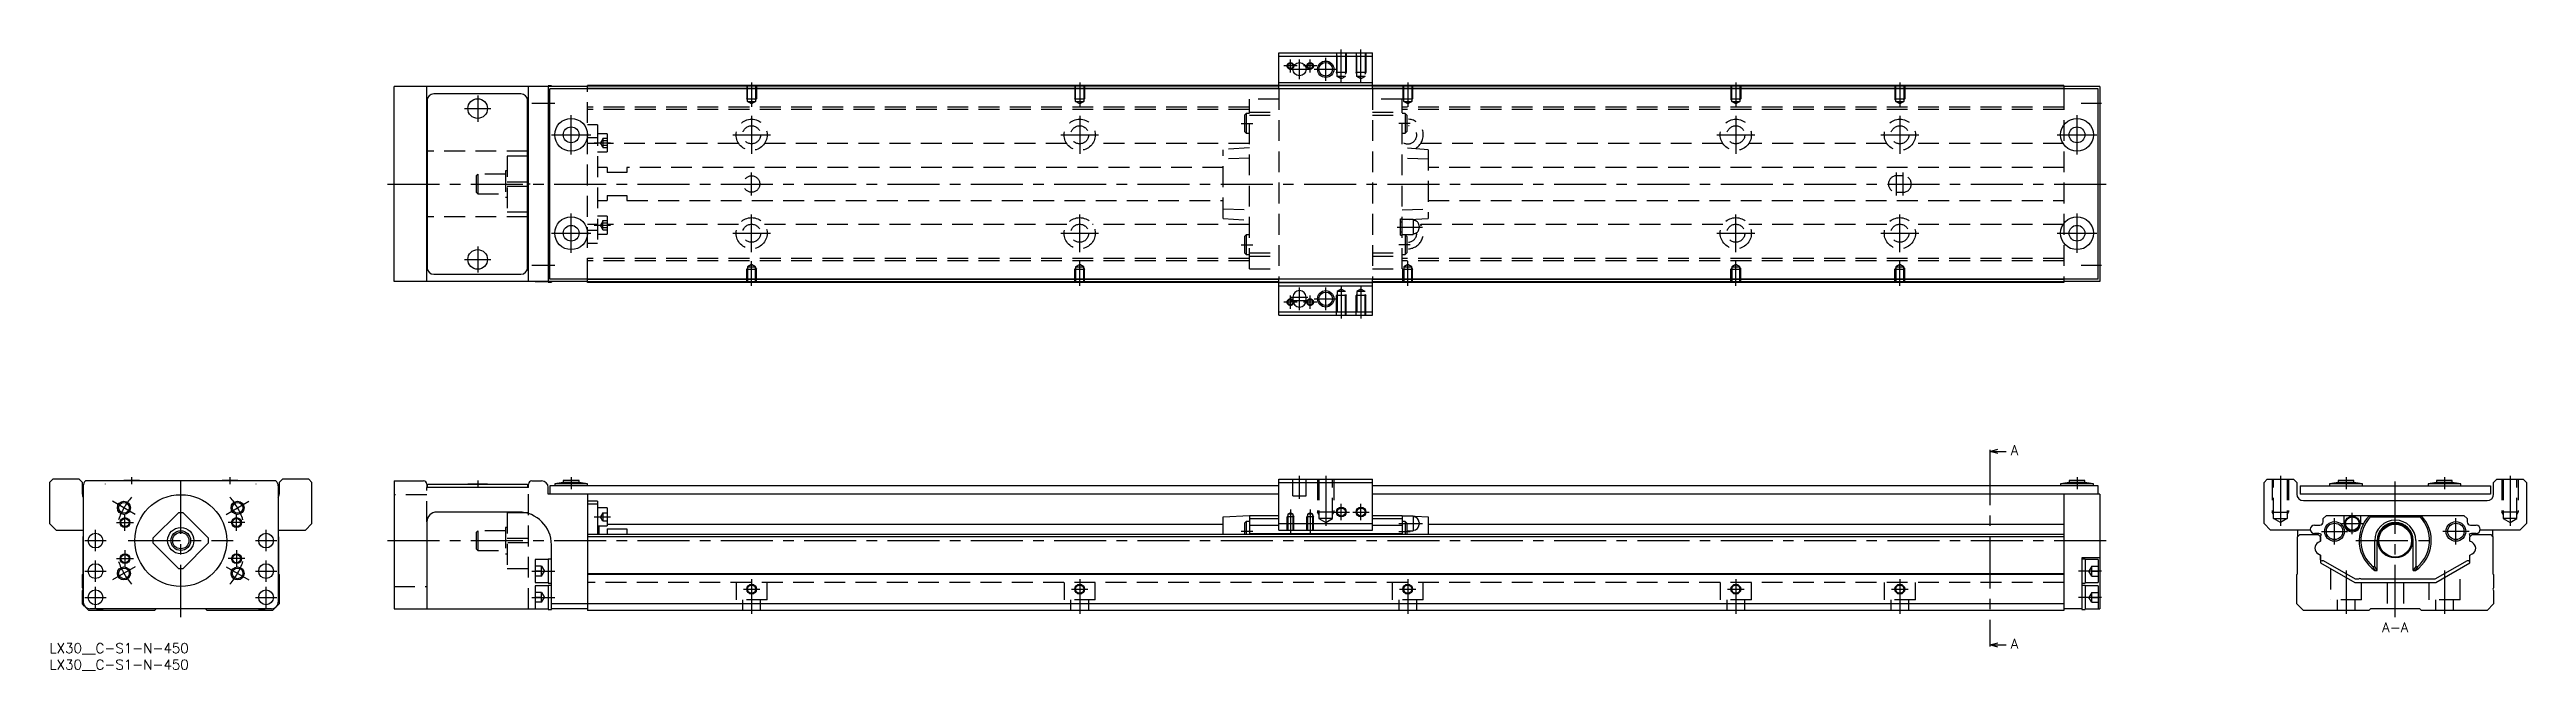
# Model space of a CAD drawing. Extents: x 0 to 755, y -8 to 181.
import ezdxf

# ---------------------------------------------------------------- set-up
doc = ezdxf.new("R2010")
doc.units = 0
doc.header["$LTSCALE"] = 0.5
doc.linetypes.add('CENTER', pattern=[50.8, 31.75, -6.35, 6.35, -6.35])
doc.linetypes.add('DASHED', pattern=[19.05, 12.7, -6.35])
for name, color, linetype in [('MSM_CENTER', 1, 'CENTER'), ('MSM_CONTINUOUS', 7, 'CONTINUOUS'), ('MSM_DASHED', 4, 'DASHED'), ('MSM_NARROW', 5, 'CONTINUOUS'), ('MSM_PART_NUMBER', 7, 'CONTINUOUS')]:
    doc.layers.add(name, color=color, linetype=linetype)
doc.styles.get("Standard").update_dxf_attribs({"font": 'txt.shx', "height": 3, "bigfont": 'bigfont.shx'})

# ---------------------------------------------------------------- blocks, each defined once
blk = doc.blocks.new('*U2')
at = {"layer": 'MSM_PART_NUMBER'}
blk.add_text('LX30__C-S1-N-450', height=3, dxfattribs=at).set_placement((0, -3))
blk = doc.blocks.new('*U3')
at = {"layer": 'MSM_PART_NUMBER'}
blk.add_text('LX30__C-S1-N-450', height=3, dxfattribs=at).set_placement((0, -8))

msp = doc.modelspace()

# ---------------------------------------------------------------- linework, layer by layer
at = {"layer": 'MSM_CENTER'}
for p, q in [((380.25, 176), (376.25, 176)), ((378, 175), (384, 175)), ((378.25, 174), (378.25, 178)), ((381, 172), (381, 178)), ((386.25, 176), (382.25, 176)), ((384.25, 174), (384.25, 178)), ((385.5, 175), (392.5, 175)), ((389, 171.5), (389, 178.5)), ((393.75, 171.09), (393.75, 181)), ((399.75, 171.09), (399.75, 181)), ((130.5, 167), (130.5, 159)), ((214, 171), (214, 163.49)), ((314, 171), (314, 163.49)), ((414, 171), (414, 163.49)), ((514, 171), (514, 163.49)), ((564, 171), (564, 163.49)), ((126.5, 163), (134.5, 163)), ((147, 164.7), (154, 164.7)), ((159, 149), (159, 161)), ((214, 160.75), (214, 149.25)), ((314, 160.75), (314, 149.25)), ((514, 160.75), (514, 149.25)), ((564, 160.75), (564, 149.25)), ((618, 149), (618, 161)), ((619.25, 164.7), (625.5, 164.7)), ((153, 155), (165, 155)), ((166, 152.55), (171, 152.55)), ((208.25, 155), (219.75, 155)), ((308.25, 155), (319.75, 155)), ((363.25, 158.5), (366.75, 158.5)), ((414.75, 158.5), (411.25, 158.5)), ((508.25, 155), (519.75, 155)), ((558.25, 155), (569.75, 155)), ((612, 155), (624, 155)), ((214, 136.5), (214, 143.5)), ((563, 136.5), (563, 143.5)), ((565, 136.5), (565, 143.5)), ((103, 140), (627, 140)), ((159, 119), (159, 131)), ((214, 119.25), (214, 130.75)), ((314, 119.25), (314, 130.75)), ((514, 119.25), (514, 130.75)), ((564, 119.25), (564, 130.75)), ((618, 119), (618, 131)), ((130.5, 121), (130.5, 113)), ((153, 125), (165, 125)), ((166, 127.44), (171, 127.44)), ((208.25, 125), (219.75, 125)), ((308.25, 125), (319.75, 125)), ((363.25, 121.5), (366.75, 121.5)), ((410.75, 126.9), (418.45, 126.9)), ((414.75, 121.5), (411.25, 121.5)), ((508.25, 125), (519.75, 125)), ((558.25, 125), (569.75, 125)), ((612, 125), (624, 125)), ((126.5, 117), (134.5, 117)), ((147, 115.3), (154, 115.3)), ((214, 109), (214, 116.51)), ((314, 109), (314, 116.51)), ((414, 109), (414, 116.51)), ((514, 109), (514, 116.51)), ((564, 109), (564, 116.51)), ((619.25, 115.3), (625.5, 115.3)), ((378.25, 102), (378.25, 106)), ((381, 101.5), (381, 108.5)), ((384.25, 102), (384.25, 106)), ((389, 101.5), (389, 108.5)), ((393.75, 108.91), (393.75, 99)), ((399.75, 108.91), (399.75, 99)), ((380.25, 104), (376.25, 104)), ((378.5, 105.5), (383.5, 105.5)), ((378.5, 104.5), (383.5, 104.5)), ((386.25, 104), (382.25, 104)), ((385.5, 105), (392.5, 105)), ((591.38, 58), (591.38, 0)), ((17, 48.6), (17, 48.49)), ((25, 50.6), (25, 48.5)), ((40, 8), (40, 51.5)), ((55, 50.6), (55, 48.5)), ((63, 48.49), (63, 48.6)), ((130.5, 49.6), (130.5, 47.49)), ((159, 50.6), (159, 47)), ((381, 44), (381, 51)), ((389, 51), (389, 35.81)), ((618, 50.6), (618, 47)), ((680, 51), (680, 35.81)), ((700, 50.6), (700, 47)), ((715, 8), (715, 51.5)), ((730, 50.6), (730, 47)), ((750, 51), (750, 35.81)), ((26.14, 39.3), (19.22, 43.3)), ((23, 34.23), (23, 39.38)), ((53.86, 39.3), (60.78, 43.3)), ((57, 34.23), (57, 39.38)), ((166, 38.55), (171, 38.55)), ((378.25, 40.76), (378.25, 33.5)), ((384.25, 40.76), (384.25, 33.5)), ((391.25, 40), (396.25, 40)), ((393.75, 37.5), (393.75, 42.5)), ((397.25, 40), (402.25, 40)), ((399.75, 37.5), (399.75, 42.5)), ((696.5, 30.1), (696.5, 38.1)), ((701.9, 33.25), (701.9, 39.75)), ((733.5, 30.1), (733.5, 38.1)), ((10.75, 31.3), (17.25, 31.3)), ((14, 28.05), (14, 34.55)), ((20.42, 36.8), (25.57, 36.8)), ((24, 31.3), (56, 31.3)), ((59.57, 36.8), (54.42, 36.8)), ((62.75, 31.3), (69.25, 31.3)), ((66, 28.05), (66, 34.55)), ((103, 31.3), (627, 31.3)), ((366.75, 34.1), (363.25, 34.1)), ((411.25, 36.5), (418.45, 36.5)), ((411.25, 34.1), (414.75, 34.1)), ((692.5, 34.1), (700.5, 34.1)), ((698.65, 36.5), (705.15, 36.5)), ((703, 31.3), (727, 31.3)), ((737.5, 34.1), (729.5, 34.1)), ((14, 18.75), (14, 25.25)), ((26.14, 23.3), (19.22, 19.3)), ((20.42, 25.8), (25.57, 25.8)), ((23, 28.38), (23, 23.23)), ((53.86, 23.3), (60.78, 19.3)), ((59.57, 25.8), (54.42, 25.8)), ((57, 28.38), (57, 23.23)), ((66, 18.75), (66, 25.25)), ((10.75, 22), (17.25, 22)), ((14, 10.75), (14, 17.25)), ((62.75, 22), (69.25, 22)), ((66, 10.75), (66, 17.25)), ((147, 22), (154, 22)), ((211.5, 16.5), (216.5, 16.5)), ((214, 19.5), (214, 9)), ((311.5, 16.5), (316.5, 16.5)), ((314, 19.5), (314, 9)), ((411.5, 16.5), (416.5, 16.5)), ((414, 19.5), (414, 9)), ((511.5, 16.5), (516.5, 16.5)), ((514, 19.5), (514, 9)), ((561.5, 16.5), (566.5, 16.5)), ((564, 19.5), (564, 9)), ((625.5, 22), (618.5, 22)), ((700, 22.18), (700, 9)), ((730, 22.18), (730, 9)), ((10.75, 14), (17.25, 14)), ((62.75, 14), (69.25, 14)), ((147, 14), (154, 14)), ((625.5, 14), (618.5, 14))]:
    msp.add_line(p, q, dxfattribs=at)
for start, end in [(138.53845, 161.46155), (18.53845, 41.46155), (198.53845, 221.46155), (318.53845, 341.46155)]:
    msp.add_arc((40, 31.3), 20, start, end, dxfattribs=at)
at = {"layer": 'MSM_CONTINUOUS'}
for p, q in [((374.75, 169), (374.75, 180)), ((374.75, 180), (403.25, 180)), ((374.75, 179), (403.25, 179)), ((403.25, 169), (403.25, 180)), ((105, 110.3), (105, 169.7)), ((164, 169.7), (105, 169.7)), ((115, 110.3), (115, 169.7)), ((143.7, 167.5), (117.1, 167.5)), ((146, 110.3), (146, 169.7)), ((148, 169.75), (148, 169.7)), ((152, 169.75), (148, 169.75)), ((153, 169.9), (152, 169.9)), ((152, 169.9), (152, 110.1)), ((152.5, 111), (152.5, 169)), ((624.5, 169), (152.5, 169)), ((153, 169.9), (153, 169.7)), ((164, 169), (164, 170)), ((614, 170), (164, 170)), ((374.75, 169.8), (164, 169.8)), ((374.75, 169.1), (164, 169.1)), ((374.75, 171), (403.25, 171)), ((374.75, 170), (403.25, 170)), ((614, 169.8), (403.25, 169.8)), ((614, 169.1), (403.25, 169.1)), ((614, 170), (614, 169)), ((625, 169.7), (614, 169.7)), ((624.5, 111), (624.5, 169)), ((625, 169.7), (625, 110.3)), ((115.1, 165.5), (115.1, 114.5)), ((145.7, 114.5), (145.7, 165.5)), ((115, 158.2), (115.1, 158.2)), ((145.7, 158.2), (146, 158.2)), ((115.1, 150), (115, 150)), ((146, 150), (145.7, 150)), ((146, 148.5), (145.7, 148.5)), ((146, 148.47), (145.7, 148.47)), ((145.7, 140.72), (146, 140.72)), ((145.7, 140.72), (146, 140.72)), ((146, 139.28), (145.7, 139.28)), ((146, 139.28), (145.7, 139.28)), ((115.1, 130), (115, 130)), ((146, 131.53), (145.7, 131.53)), ((146, 131.5), (145.7, 131.5)), ((146, 130), (145.7, 130)), ((115.1, 121.8), (115, 121.8)), ((146, 121.8), (145.7, 121.8)), ((164, 110.3), (105, 110.3)), ((117.1, 112.5), (143.7, 112.5)), ((148, 110.3), (148, 110.25)), ((148, 110.25), (152, 110.25)), ((152, 110.1), (153, 110.1)), ((624.5, 111), (152.5, 111)), ((153, 110.3), (153, 110.1)), ((164, 110), (164, 111)), ((374.75, 110.9), (164, 110.9)), ((374.75, 110.2), (164, 110.2)), ((614, 110), (164, 110)), ((374.75, 100), (374.75, 111)), ((374.75, 110), (403.25, 110)), ((374.75, 109), (403.25, 109)), ((403.25, 100), (403.25, 111)), ((614, 110.9), (403.25, 110.9)), ((614, 110.2), (403.25, 110.2)), ((614, 111), (614, 110)), ((625, 110.3), (614, 110.3)), ((374.75, 101), (403.25, 101)), ((374.75, 100), (403.25, 100)), ((379, 105.5), (379, 104.5)), ((383, 104.5), (383, 105.5)), ((591.38, 58.5), (593.87, 59.17)), ((591.38, 59), (591.38, 58)), ((593.87, 57.83), (591.38, 58.5)), ((591.38, 58.5), (596.38, 58.5)), ((1, 50), (0, 49)), ((0, 49), (0, 36.5)), ((9, 50), (1, 50)), ((10, 49), (9, 50)), ((10, 45.5), (10, 49)), ((10.3, 48), (10.3, 12.5)), ((69.02, 49.5), (10.98, 49.5)), ((22.6, 49.6), (22.6, 49.5)), ((27.4, 49.6), (22.6, 49.6)), ((27.4, 49.5), (27.4, 49.6)), ((52.6, 49.6), (52.6, 49.5)), ((57.4, 49.6), (52.6, 49.6)), ((57.4, 49.5), (57.4, 49.6)), ((69.7, 48), (69.7, 12.5)), ((71, 50), (70, 49)), ((70, 49), (70, 45.5)), ((79, 50), (71, 50)), ((80, 49), (79, 50)), ((80, 36.5), (80, 49)), ((105, 49.5), (105, 10.5)), ((105, 49.5), (114, 49.5)), ((115, 48.5), (115, 47.5)), ((146, 47.5), (115, 47.5)), ((115.1, 48.5), (115.1, 47.5)), ((115.1, 48.5), (145.7, 48.5)), ((127.5, 48.6), (133.5, 48.6)), ((127.5, 48.6), (127.5, 48.5)), ((133.5, 48.5), (133.5, 48.6)), ((145.7, 48.5), (145.7, 47.5)), ((146, 47.5), (146, 48.5)), ((147, 49.5), (150, 49.5)), ((152, 45.5), (152, 47.5)), ((374.75, 45.5), (152, 45.5)), ((152.5, 48), (152.5, 45.5)), ((374.75, 48), (152.5, 48)), ((156.6, 49), (154, 48.6)), ((154, 48.6), (154, 48)), ((164, 48.6), (154, 48.6)), ((156.6, 49.6), (156.6, 49)), ((161.4, 49.6), (156.6, 49.6)), ((161.4, 49), (156.6, 49)), ((161.4, 49), (161.4, 49.6)), ((164, 48.6), (161.4, 49)), ((164, 48), (164, 48.6)), ((164, 45.5), (164, 10)), ((374.75, 50), (403.25, 50)), ((374.75, 34.5), (374.75, 50)), ((374.75, 49), (403.25, 49)), ((403.25, 34.5), (403.25, 50)), ((624.5, 48), (403.25, 48)), ((625, 45.5), (403.25, 45.5)), ((615.6, 49), (613, 48.6)), ((613, 48.6), (613, 48)), ((623, 48.6), (613, 48.6)), ((614, 45.5), (614, 10)), ((615.6, 49.6), (615.6, 49)), ((620.4, 49.6), (615.6, 49.6)), ((620.4, 49), (615.6, 49)), ((620.4, 49), (620.4, 49.6)), ((623, 48.6), (620.4, 49)), ((623, 48), (623, 48.6)), ((624.5, 45.5), (624.5, 48)), ((625, 45.5), (625, 10.5)), ((675, 49), (676, 50)), ((675, 36.5), (675, 49)), ((676, 50), (684, 50)), ((684, 50), (685, 49)), ((685, 49), (685, 45.5)), ((686, 48), (744, 48)), ((686, 48), (686, 45.5)), ((744, 45.5), (686, 45.5)), ((697.6, 49), (695, 48.6)), ((705, 48.6), (695, 48.6)), ((695, 48.6), (695, 48)), ((702.4, 49.6), (697.6, 49.6)), ((697.6, 49.6), (697.6, 49)), ((702.4, 49), (697.6, 49)), ((702.4, 49), (702.4, 49.6)), ((705, 48.6), (702.4, 49)), ((705, 48), (705, 48.6)), ((727.6, 49), (725, 48.6)), ((735, 48.6), (725, 48.6)), ((725, 48.6), (725, 48)), ((732.4, 49.6), (727.6, 49.6)), ((727.6, 49.6), (727.6, 49)), ((732.4, 49), (727.6, 49)), ((732.4, 49), (732.4, 49.6)), ((735, 48.6), (732.4, 49)), ((735, 48), (735, 48.6)), ((744, 48), (744, 45.5)), ((745, 49), (746, 50)), ((745, 45.5), (745, 49)), ((746, 50), (754, 50)), ((754, 50), (755, 49)), ((755, 49), (755, 36.5)), ((39.28, 39.77), (31.53, 32.02)), ((48.47, 32.02), (40.72, 39.77)), ((143, 40), (118, 40)), ((167, 43.3), (164, 43.3)), ((167, 42.45), (164, 42.45)), ((167, 43.3), (167, 33.2)), ((170, 41.3), (167, 41.3)), ((170, 41.3), (170, 35.8)), ((357.75, 38.5), (365.75, 39)), ((357.75, 33.2), (357.75, 38.5)), ((365.75, 39), (374.75, 39)), ((365.75, 39), (365.75, 33.2)), ((365.75, 38), (374.75, 38)), ((403.25, 39), (412.25, 39)), ((403.25, 38), (412.25, 38)), ((412.25, 39), (420.25, 38.5)), ((412.25, 39), (412.25, 33.2)), ((415.7, 38.75), (412.25, 38.75)), ((415.7, 38.75), (415.7, 34.25)), ((420.25, 38.5), (420.25, 33.2)), ((687, 43.5), (743, 43.5)), ((693.05, 38), (694.05, 39)), ((693.05, 37), (693.05, 38)), ((694.05, 39), (735.95, 39)), ((699.4, 36.5), (699.4, 39)), ((704.4, 39), (704.4, 36.5)), ((707.14, 39), (707.4, 38.5)), ((707.4, 38.5), (722.6, 38.5)), ((722.6, 38.5), (722.86, 39)), ((735.95, 39), (736.95, 38)), ((736.95, 38), (736.95, 37)), ((0, 36.5), (2, 34.5)), ((2, 34.5), (10.3, 34.5)), ((10.2, 32.5), (10.3, 32.6)), ((10.2, 21.2), (10.2, 32.5)), ((31.53, 30.58), (39.28, 22.83)), ((40.72, 22.83), (48.47, 30.58)), ((69.7, 34.5), (78, 34.5)), ((69.7, 32.6), (69.8, 32.5)), ((69.8, 32.5), (69.8, 21.2)), ((78, 34.5), (80, 36.5)), ((115, 37), (115, 10.5)), ((614, 33.2), (164, 33.2)), ((614, 32.5), (164, 32.5)), ((167, 35.8), (170, 35.8)), ((167.5, 33.2), (167.5, 35.8)), ((170, 36.3), (357.75, 36.3)), ((170, 34.87), (176, 34.87)), ((170, 34.87), (170, 33.2)), ((176, 34.87), (176, 33.2)), ((364.75, 37.1), (364.25, 36.6)), ((364.25, 36.6), (364.25, 33.2)), ((365.75, 37.1), (364.75, 37.1)), ((364.75, 37.1), (364.75, 33.2)), ((365.75, 36), (374.75, 36)), ((365.75, 33.5), (412.25, 33.5)), ((374.75, 36.5), (403.25, 36.5)), ((374.75, 34.5), (403.25, 34.5)), ((403.25, 36), (412.25, 36)), ((413.25, 37.1), (412.25, 37.1)), ((413.75, 36.6), (413.25, 37.1)), ((413.25, 37.1), (413.25, 33.2)), ((413.75, 36.6), (413.75, 33.2)), ((413.75, 34.25), (415.7, 34.25)), ((417.45, 36.8), (417.45, 36.2)), ((420.25, 36.3), (614, 36.3)), ((677, 34.5), (675, 36.5)), ((689.13, 34.5), (677, 34.5)), ((685.2, 32.5), (685.9, 33.2)), ((685.2, 21.2), (685.2, 32.5)), ((685.3, 32.6), (685.3, 34.5)), ((685.9, 33.2), (691.55, 33.2)), ((690.35, 36), (692.05, 36)), ((691.75, 33.5), (690.35, 33.5)), ((692.25, 31.15), (691.5, 30.72)), ((691.55, 33.2), (692.25, 32.5)), ((691.6, 30.78), (692.25, 31.15)), ((692.2, 32.55), (692.2, 32.7)), ((692.25, 32.5), (692.2, 32.55)), ((692.25, 31.15), (692.25, 32.5)), ((692.25, 32.5), (692.25, 31.15)), ((708.74, 23.45), (708.74, 31.3)), ((709.5, 22.2), (709.5, 31.3)), ((720.5, 22.2), (720.5, 31.3)), ((721.26, 31.3), (721.26, 23.45)), ((737.75, 32.5), (738.45, 33.2)), ((737.75, 31.15), (737.75, 32.5)), ((738.4, 30.78), (737.75, 31.15)), ((737.8, 32.7), (737.8, 32.55)), ((737.95, 36), (739.65, 36)), ((739.65, 33.5), (738.25, 33.5)), ((738.4, 30.78), (738.49, 30.73)), ((738.45, 33.2), (744.1, 33.2)), ((753, 34.5), (740.87, 34.5)), ((744.1, 33.2), (744.8, 32.5)), ((744.7, 32.6), (744.7, 34.5)), ((744.8, 32.5), (744.8, 21.2)), ((755, 36.5), (753, 34.5)), ((152, 25.5), (148, 25.5)), ((148, 25.5), (148, 18.5)), ((153, 25.65), (152, 25.65)), ((152, 25.65), (152, 18.35)), ((153, 10.35), (153, 30)), ((625, 26), (619.5, 26)), ((619.5, 26), (619.5, 10.35)), ((620.5, 25.65), (619.5, 25.65)), ((620.5, 25.65), (620.5, 18.35)), ((624.5, 25.5), (620.5, 25.5)), ((624.5, 25.5), (624.5, 18.5)), ((692.25, 26.85), (691.5, 27.28)), ((691.6, 27.22), (692.25, 26.85)), ((692.25, 25.45), (692.25, 26.85)), ((692.25, 26.85), (692.25, 24.5)), ((692.25, 24.5), (702.64, 18.5)), ((693.1, 25.16), (692.7, 25.16)), ((702.91, 19.5), (693.1, 25.16)), ((708.07, 23.45), (708.74, 23.45)), ((709.5, 22.2), (708.74, 23.45)), ((721.26, 23.45), (720.5, 22.2)), ((721.26, 23.45), (721.93, 23.45)), ((736.9, 25.16), (727.09, 19.5)), ((727.36, 18.5), (737.75, 24.5)), ((737.3, 25.16), (736.9, 25.16)), ((737.75, 26.85), (738.5, 27.28)), ((737.75, 24.5), (737.75, 26.85)), ((10, 21), (10.2, 21.2)), ((10, 16.9), (10, 21)), ((10, 12), (10, 16.1)), ((69.8, 21.2), (70, 21)), ((70, 21), (70, 12)), ((148, 18.5), (152, 18.5)), ((152, 17.5), (148, 17.5)), ((148, 17.5), (148, 10.5)), ((152, 18.35), (153, 18.35)), ((153, 17.65), (152, 17.65)), ((152, 17.65), (152, 10.35)), ((614, 21.2), (164, 21.2)), ((614, 21), (164, 21)), ((619.5, 18.35), (620.5, 18.35)), ((620.5, 17.65), (619.5, 17.65)), ((620.5, 18.5), (624.5, 18.5)), ((620.5, 17.65), (620.5, 10.35)), ((624.5, 17.5), (620.5, 17.5)), ((624.5, 17.5), (624.5, 10.5)), ((685, 21), (685.2, 21.2)), ((685, 12), (685, 21)), ((702.64, 18.5), (727.36, 18.5)), ((703.85, 19.5), (702.91, 19.5)), ((727.09, 19.5), (704.65, 19.5)), ((708.82, 22.2), (709.5, 22.2)), ((720.5, 22.2), (721.18, 22.2)), ((744.8, 21.2), (745, 21)), ((745, 21), (745, 16.9)), ((745, 16.1), (745, 12)), ((10.7, 11.3), (10, 12)), ((12, 10), (11.1, 10.9)), ((32, 10), (12, 10)), ((67.7, 10.5), (12.3, 10.5)), ((32.5, 10.5), (32, 10)), ((48, 10), (47.5, 10.5)), ((68, 10), (48, 10)), ((68.9, 10.9), (68, 10)), ((70, 12), (69.3, 11.3)), ((105, 10.5), (152, 10.5)), ((152, 10.35), (153, 10.35)), ((614, 12), (153, 12)), ((164, 10.5), (153, 10.5)), ((614, 10), (164, 10)), ((619.5, 10.5), (614, 10.5)), ((619.5, 10.35), (620.5, 10.35)), ((620.5, 10.5), (625, 10.5)), ((687, 10), (685, 12)), ((707, 10), (687, 10)), ((707.5, 10.5), (707, 10)), ((722.5, 10.5), (707.5, 10.5)), ((723, 10), (722.5, 10.5)), ((743, 10), (723, 10)), ((745, 12), (743, 10)), ((591.38, -0.5), (593.87, 0.17)), ((591.38, 0), (591.38, -1)), ((593.87, -1.17), (591.38, -0.5)), ((591.38, -0.5), (596.38, -0.5))]:
    msp.add_line(p, q, dxfattribs=at)
for centre, radius in [((381, 175), 2), ((389, 175), 2.07), ((130.5, 163), 3), ((159, 155), 5), ((618, 155), 5), ((159, 155), 2.4), ((618, 155), 2.4), ((159, 125), 5), ((618, 125), 5), ((159, 125), 2.4), ((618, 125), 2.4), ((130.5, 117), 3), ((389, 105), 2.07), ((40, 31.3), 14), ((22.68, 41.3), 1.62), ((23, 36.8), 1.23), ((57.32, 41.3), 1.62), ((57, 36.8), 1.23), ((393.75, 40), 1.23), ((399.75, 40), 1.23), ((701.9, 36.5), 2.25), ((701.9, 36.5), 2.05), ((14, 31.3), 2.25), ((40, 31.3), 4), ((40, 31.3), 3), ((40, 31.3), 2.5), ((66, 31.3), 2.25), ((696.5, 34.1), 3), ((696.5, 34.1), 2.5), ((715, 31.3), 5.3), ((715, 31.3), 5), ((733.5, 34.1), 3), ((733.5, 34.1), 2.5), ((14, 22), 2.25), ((22.68, 21.3), 1.62), ((23, 25.8), 1.23), ((57.32, 21.3), 1.62), ((57, 25.8), 1.23), ((66, 22), 2.25), ((14, 14), 2.25), ((66, 14), 2.25), ((214, 16.5), 1.23), ((314, 16.5), 1.23), ((414, 16.5), 1.23), ((514, 16.5), 1.23), ((564, 16.5), 1.23)]:
    msp.add_circle(centre, radius, dxfattribs=at)
for centre, radius, start, end in [((117.1, 165.5), 2, 90, 180), ((143.7, 165.5), 2, 0, 90), ((117.1, 114.5), 2, 180, 270), ((143.7, 114.5), 2, 270, 0), ((381, 105.5), 2, 0, 180), ((381, 104.5), 2, 180, 0), ((12, 45.5), 2, 180, 211.78833), ((12.3, 48), 2, 131.40962, 180), ((67.7, 48), 2, 0, 48.59038), ((68, 45.5), 2, 328.21167, 0), ((114, 48.5), 1, 0, 90), ((147, 48.5), 1, 90, 180), ((150, 47.5), 2, 0, 90), ((687, 45.5), 2, 180, 270), ((743, 45.5), 2, 270, 0), ((40, 31.3), 8.5, 85.11917, 94.88083), ((118, 37), 3, 90, 180), ((143, 30), 10, 0, 90), ((415.7, 36.8), 1.75, 0, 90), ((715, 31.3), 11, 135.573, 235.81959), ((715, 31.3), 10.47, 136.57129, 228.55525), ((715, 31.3), 11, 304.18041, 44.427), ((715, 31.3), 10.47, 311.44475, 43.42871), ((40, 31.3), 8.5, 175.11917, 184.88083), ((40, 31.3), 8.5, 355.11917, 4.88083), ((415.7, 36.2), 1.75, 270, 0), ((690.35, 34.75), 1.25, 90, 270), ((692.65, 28.85), 2.2, 121.45533, 176.01903), ((692.65, 28.85), 2.2, 121.38869, 134.53306), ((691.75, 32.5), 1, 41.23398, 90), ((692.05, 37), 1, 270, 0), ((692.7, 32.7), 0.5, 113.32535, 180), ((701.9, 36.5), 2.5, 180, 0), ((715, 31.3), 6.26, 0, 180), ((715, 31.3), 5.5, 0, 180), ((737.95, 37), 1, 180, 270), ((738.25, 32.5), 1, 90, 138.76602), ((737.3, 32.7), 0.5, 0, 66.67465), ((737.35, 28.85), 2.2, 3.98097, 61.45517), ((739.65, 34.75), 1.25, 270, 90), ((40, 31.3), 8.5, 265.11917, 274.88083), ((692.65, 29.15), 2.2, 183.98097, 238.54467), ((692.65, 29.15), 2.2, 183.98097, 241.45517), ((692.7, 25.66), 0.5, 205.84193, 270), ((716, 27.35), 8.83, 206.14749, 215.62533), ((714, 27.35), 8.84, 324.37545, 333.85173), ((737.3, 25.66), 0.5, 270, 334.15807), ((737.35, 29.15), 2.2, 301.45533, 356.01903), ((9.7, 16.5), 0.5, 306.8699, 53.1301), ((704.25, 19.2), 0.5, 36.8699, 143.1301), ((745.3, 16.5), 0.5, 126.8699, 233.1301), ((12.3, 12.5), 2, 180, 270), ((15.3, 14), 3.65, 253.51703, 286.48297), ((64.7, 14), 3.65, 253.51703, 286.48297), ((67.7, 12.5), 2, 270, 0)]:
    msp.add_arc(centre, radius, start, end, dxfattribs=at)
at = {"layer": 'MSM_DASHED'}
for p, q in [((392.25, 180), (392.25, 174)), ((395.25, 174), (392.25, 174)), ((392.52, 173.53), (392.25, 174)), ((392.52, 172.8), (392.52, 180)), ((394.98, 180), (394.98, 172.8)), ((394.98, 173.53), (395.25, 174)), ((395.25, 180), (395.25, 174)), ((398.25, 180), (398.25, 174)), ((401.25, 174), (398.25, 174)), ((398.52, 173.53), (398.25, 174)), ((398.52, 172.8), (398.52, 180)), ((400.98, 180), (400.98, 172.8)), ((400.98, 173.53), (401.25, 174)), ((401.25, 180), (401.25, 174)), ((164, 111), (164, 169)), ((212.5, 170), (212.5, 166)), ((212.77, 165.2), (212.77, 170)), ((215.23, 170), (215.23, 165.2)), ((215.5, 170), (215.5, 166)), ((312.5, 170), (312.5, 166)), ((312.77, 165.2), (312.77, 170)), ((315.23, 170), (315.23, 165.2)), ((315.5, 170), (315.5, 166)), ((374.75, 169), (374.75, 111)), ((394.98, 172.8), (392.52, 172.8)), ((393.75, 172.09), (392.52, 172.8)), ((394.98, 172.8), (393.75, 172.09)), ((400.98, 172.8), (398.52, 172.8)), ((399.75, 172.09), (398.52, 172.8)), ((400.98, 172.8), (399.75, 172.09)), ((403.25, 169), (403.25, 111)), ((412.5, 170), (412.5, 166)), ((412.77, 165.2), (412.77, 170)), ((415.23, 170), (415.23, 165.2)), ((415.5, 170), (415.5, 166)), ((512.5, 170), (512.5, 166)), ((512.77, 165.2), (512.77, 170)), ((515.23, 170), (515.23, 165.2)), ((515.5, 170), (515.5, 166)), ((562.5, 170), (562.5, 166)), ((562.77, 165.2), (562.77, 170)), ((565.23, 170), (565.23, 165.2)), ((565.5, 170), (565.5, 166)), ((614, 169), (614, 111)), ((365.75, 163.45), (164, 163.45)), ((365.75, 162.75), (164, 162.75)), ((212.77, 165.53), (212.5, 166)), ((212.5, 166), (215.5, 166)), ((212.77, 165.2), (215.23, 165.2)), ((214, 164.49), (212.77, 165.2)), ((215.23, 165.2), (214, 164.49)), ((215.23, 165.53), (215.5, 166)), ((312.77, 165.53), (312.5, 166)), ((312.5, 166), (315.5, 166)), ((312.77, 165.2), (315.23, 165.2)), ((314, 164.49), (312.77, 165.2)), ((315.23, 165.2), (314, 164.49)), ((315.23, 165.53), (315.5, 166)), ((364.75, 161.5), (364.25, 161)), ((364.25, 161), (364.25, 156)), ((364.75, 161.5), (364.75, 155.5)), ((365.75, 161.5), (364.75, 161.5)), ((374.75, 165.9), (365.75, 165.9)), ((365.75, 114.1), (365.75, 165.9)), ((365.75, 161.95), (374.75, 161.95)), ((365.75, 160.95), (374.75, 160.95)), ((412.25, 165.9), (403.25, 165.9)), ((403.25, 161.95), (412.25, 161.95)), ((403.25, 160.95), (412.25, 160.95)), ((412.25, 114.1), (412.25, 165.9)), ((614, 163.45), (412.25, 163.45)), ((614, 162.75), (412.25, 162.75)), ((413.25, 161.5), (412.25, 161.5)), ((412.5, 166), (415.5, 166)), ((412.56, 165.9), (412.5, 166)), ((412.77, 165.53), (412.75, 165.57)), ((412.77, 165.2), (415.23, 165.2)), ((414, 164.49), (412.77, 165.2)), ((413.25, 161.5), (413.25, 155.5)), ((413.75, 161), (413.25, 161.5)), ((413.75, 161), (413.75, 156)), ((415.23, 165.2), (414, 164.49)), ((415.23, 165.53), (415.5, 166)), ((512.77, 165.53), (512.5, 166)), ((512.5, 166), (515.5, 166)), ((512.77, 165.2), (515.23, 165.2)), ((514, 164.49), (512.77, 165.2)), ((515.23, 165.2), (514, 164.49)), ((515.23, 165.53), (515.5, 166)), ((562.77, 165.53), (562.5, 166)), ((562.5, 166), (565.5, 166)), ((562.77, 165.2), (565.23, 165.2)), ((564, 164.49), (562.77, 165.2)), ((565.23, 165.2), (564, 164.49)), ((565.23, 165.53), (565.5, 166)), ((167, 158), (164, 158)), ((167, 154.13), (164, 154.13)), ((167, 152.38), (164, 152.38)), ((167, 158), (167, 122)), ((170, 155.3), (167, 155.3)), ((168.7, 153.8), (167.98, 152.55)), ((168.7, 151.3), (167.98, 152.55)), ((168.7, 154), (170, 154)), ((168.7, 154), (168.7, 151.11)), ((168.7, 153.28), (170, 153.28)), ((168.7, 151.83), (170, 151.83)), ((168.7, 151.11), (170, 151.11)), ((170, 155.3), (170, 149.8)), ((210.05, 152.36), (170, 152.36)), ((310.05, 152.36), (217.95, 152.36)), ((365.75, 152.36), (317.95, 152.36)), ((364.25, 156), (364.75, 155.5)), ((364.75, 155.5), (365.75, 155.5)), ((412.25, 155.5), (413.25, 155.5)), ((413.25, 155.5), (413.75, 156)), ((510.05, 152.36), (417.95, 152.36)), ((560.05, 152.36), (517.95, 152.36)), ((614, 152.36), (567.95, 152.36)), ((145.7, 150), (115.1, 150)), ((139, 144), (139, 136)), ((139.5, 144), (139, 144)), ((139.5, 148.5), (139.5, 131.5)), ((145.7, 148.5), (139.5, 148.5)), ((145.7, 148.47), (139.5, 148.47)), ((167, 149.8), (170, 149.8)), ((170, 145), (167, 145)), ((170, 145), (170, 143.5)), ((176, 143.5), (170, 143.5)), ((176, 145), (176, 143.5)), ((357.75, 145), (176, 145)), ((365.75, 151), (357.75, 150.47)), ((357.75, 129.53), (357.75, 150.47)), ((365.75, 147.86), (357.75, 147.6)), ((420.25, 150.47), (412.25, 151)), ((420.25, 147.6), (412.25, 147.86)), ((420.25, 150.47), (420.25, 129.53)), ((614, 145), (420.25, 145)), ((130.5, 143), (130, 142.5)), ((130, 142.5), (130, 137.5)), ((130, 137.5), (130.5, 137)), ((130.5, 143), (130.5, 137)), ((139, 143), (130.5, 143)), ((130.5, 137), (139, 137)), ((139, 136), (139.5, 136)), ((139.5, 140.72), (145.7, 140.72)), ((145.7, 139.28), (139.5, 139.28)), ((146.5, 140), (146, 140)), ((170, 136.5), (176, 136.5)), ((170, 136.5), (170, 135)), ((176, 136.5), (176, 135)), ((565, 142.5), (563, 142.5)), ((563, 137.5), (565, 137.5)), ((145.7, 130), (115.1, 130)), ((139.5, 131.53), (145.7, 131.53)), ((139.5, 131.5), (145.7, 131.5)), ((167, 135), (170, 135)), ((170, 130.19), (167, 130.19)), ((168.7, 128.69), (167.98, 127.44)), ((168.7, 128.89), (170, 128.89)), ((168.7, 126), (168.7, 128.89)), ((170, 130.19), (170, 124.69)), ((176, 135), (357.75, 135)), ((357.75, 132.4), (365.75, 132.14)), ((357.75, 129.53), (365.75, 129)), ((411.75, 129.4), (412.25, 129.4)), ((411.75, 124.4), (411.75, 129.4)), ((412.25, 128.4), (411.75, 128.4)), ((412.25, 132.14), (420.25, 132.4)), ((415.7, 129.15), (412.25, 129.15)), ((414.51, 129.15), (420.25, 129.53)), ((415.7, 129.15), (415.7, 124.65)), ((420.25, 135), (614, 135)), ((167, 127.62), (164, 127.62)), ((167, 125.87), (164, 125.87)), ((164, 122), (167, 122)), ((167, 124.69), (170, 124.69)), ((168.7, 126.19), (167.98, 127.44)), ((168.7, 128.17), (170, 128.17)), ((168.7, 126.72), (170, 126.72)), ((168.7, 126), (170, 126)), ((210.05, 127.64), (170, 127.64)), ((310.05, 127.64), (217.95, 127.64)), ((365.75, 127.64), (317.95, 127.64)), ((364.75, 124.5), (364.25, 124)), ((364.25, 124), (364.25, 119)), ((364.75, 124.5), (364.75, 118.5)), ((365.75, 124.5), (364.75, 124.5)), ((411.75, 125.4), (412.25, 125.4)), ((411.75, 124.4), (412.25, 124.4)), ((412.25, 124.65), (415.7, 124.65)), ((413.25, 124.5), (412.25, 124.5)), ((413.75, 124), (413.25, 124.5)), ((413.25, 124.5), (413.25, 118.5)), ((413.75, 124), (413.75, 119)), ((417.45, 127.2), (417.45, 126.6)), ((510.05, 127.64), (417.95, 127.64)), ((560.05, 127.64), (517.95, 127.64)), ((614, 127.64), (567.95, 127.64)), ((365.75, 117.25), (164, 117.25)), ((365.75, 116.55), (164, 116.55)), ((212.77, 114.47), (212.5, 114)), ((212.5, 110), (212.5, 114)), ((212.5, 114), (215.5, 114)), ((214, 115.51), (212.77, 114.8)), ((212.77, 114.8), (212.77, 110)), ((212.77, 114.8), (215.23, 114.8)), ((215.23, 114.8), (214, 115.51)), ((215.23, 110), (215.23, 114.8)), ((215.23, 114.47), (215.5, 114)), ((215.5, 110), (215.5, 114)), ((312.77, 114.47), (312.5, 114)), ((312.5, 110), (312.5, 114)), ((312.5, 114), (315.5, 114)), ((314, 115.51), (312.77, 114.8)), ((312.77, 114.8), (312.77, 110)), ((312.77, 114.8), (315.23, 114.8)), ((315.23, 114.8), (314, 115.51)), ((315.23, 110), (315.23, 114.8)), ((315.23, 114.47), (315.5, 114)), ((315.5, 110), (315.5, 114)), ((364.25, 119), (364.75, 118.5)), ((364.75, 118.5), (365.75, 118.5)), ((365.75, 119.05), (374.75, 119.05)), ((365.75, 118.05), (374.75, 118.05)), ((365.75, 114.1), (374.75, 114.1)), ((403.25, 119.05), (412.25, 119.05)), ((403.25, 118.05), (412.25, 118.05)), ((403.25, 114.1), (412.25, 114.1)), ((412.25, 118.5), (413.25, 118.5)), ((614, 117.25), (412.25, 117.25)), ((614, 116.55), (412.25, 116.55)), ((412.56, 114.1), (412.5, 114)), ((412.5, 110), (412.5, 114)), ((412.5, 114), (415.5, 114)), ((412.77, 114.47), (412.75, 114.43)), ((414, 115.51), (412.77, 114.8)), ((412.77, 114.8), (412.77, 110)), ((412.77, 114.8), (415.23, 114.8)), ((413.25, 118.5), (413.75, 119)), ((415.23, 114.8), (414, 115.51)), ((415.23, 110), (415.23, 114.8)), ((415.23, 114.47), (415.5, 114)), ((415.5, 110), (415.5, 114)), ((512.77, 114.47), (512.5, 114)), ((512.5, 110), (512.5, 114)), ((512.5, 114), (515.5, 114)), ((514, 115.51), (512.77, 114.8)), ((512.77, 114.8), (512.77, 110)), ((512.77, 114.8), (515.23, 114.8)), ((515.23, 114.8), (514, 115.51)), ((515.23, 110), (515.23, 114.8)), ((515.23, 114.47), (515.5, 114)), ((515.5, 110), (515.5, 114)), ((562.77, 114.47), (562.5, 114)), ((562.5, 110), (562.5, 114)), ((562.5, 114), (565.5, 114)), ((564, 115.51), (562.77, 114.8)), ((562.77, 114.8), (562.77, 110)), ((562.77, 114.8), (565.23, 114.8)), ((565.23, 114.8), (564, 115.51)), ((565.23, 110), (565.23, 114.8)), ((565.23, 114.47), (565.5, 114)), ((565.5, 110), (565.5, 114)), ((392.52, 106.47), (392.25, 106)), ((395.25, 106), (392.25, 106)), ((392.25, 100), (392.25, 106)), ((393.75, 107.91), (392.52, 107.2)), ((392.52, 107.2), (392.52, 100)), ((394.98, 107.2), (392.52, 107.2)), ((394.98, 107.2), (393.75, 107.91)), ((394.98, 100), (394.98, 107.2)), ((394.98, 106.47), (395.25, 106)), ((395.25, 100), (395.25, 106)), ((398.52, 106.47), (398.25, 106)), ((401.25, 106), (398.25, 106)), ((398.25, 100), (398.25, 106)), ((399.75, 107.91), (398.52, 107.2)), ((398.52, 107.2), (398.52, 100)), ((400.98, 107.2), (398.52, 107.2)), ((400.98, 107.2), (399.75, 107.91)), ((400.98, 100), (400.98, 107.2)), ((400.98, 106.47), (401.25, 106)), ((401.25, 100), (401.25, 106)), ((115, 37), (115, 47.5)), ((146, 10.5), (146, 47.5)), ((379, 45), (379, 50)), ((383, 45), (383, 50)), ((386.5, 50), (386.5, 40)), ((386.93, 50), (386.93, 38)), ((391.07, 38), (391.07, 50)), ((391.5, 50), (391.5, 40)), ((677.5, 50), (677.5, 40)), ((677.93, 38), (677.93, 50)), ((682.07, 50), (682.07, 38)), ((682.5, 50), (682.5, 40)), ((747.5, 50), (747.5, 40)), ((747.93, 50), (747.93, 38)), ((752.07, 38), (752.07, 50)), ((752.5, 50), (752.5, 40)), ((115, 45.3), (105, 45.3)), ((139.5, 39.8), (139.5, 22.8)), ((146, 39.8), (139.5, 39.8)), ((146, 39.77), (139.5, 39.77)), ((168.7, 39.8), (167.98, 38.55)), ((168.7, 37.3), (167.98, 38.55)), ((168.7, 39.8), (170, 39.8)), ((168.7, 39.8), (168.7, 37.3)), ((168.7, 38.55), (170, 38.55)), ((377.47, 38.87), (377.25, 38.5)), ((379.25, 38.5), (377.25, 38.5)), ((377.25, 34.5), (377.25, 38.5)), ((378.25, 39.76), (377.47, 39.31)), ((379.03, 39.31), (377.47, 39.31)), ((377.47, 39.31), (377.47, 34.5)), ((379.03, 39.31), (378.25, 39.76)), ((379, 45), (383, 45)), ((379.03, 34.5), (379.03, 39.31)), ((379.03, 38.87), (379.25, 38.5)), ((379.25, 34.5), (379.25, 38.5)), ((383.47, 38.87), (383.25, 38.5)), ((385.25, 38.5), (383.25, 38.5)), ((383.25, 34.5), (383.25, 38.5)), ((384.25, 39.76), (383.47, 39.31)), ((385.03, 39.31), (383.47, 39.31)), ((383.47, 39.31), (383.47, 34.5)), ((385.03, 39.31), (384.25, 39.76)), ((385.03, 34.5), (385.03, 39.31)), ((385.03, 38.87), (385.25, 38.5)), ((385.25, 34.5), (385.25, 38.5)), ((391.5, 40), (386.5, 40)), ((386.93, 39.25), (386.5, 40)), ((391.07, 38), (386.93, 38)), ((386.93, 38), (389, 36.81)), ((389, 36.81), (391.07, 38)), ((391.07, 39.25), (391.5, 40)), ((677.5, 40), (682.5, 40)), ((677.93, 39.25), (677.5, 40)), ((680, 36.81), (677.93, 38)), ((677.93, 38), (682.07, 38)), ((682.07, 38), (680, 36.81)), ((682.07, 39.25), (682.5, 40)), ((752.5, 40), (747.5, 40)), ((747.93, 39.25), (747.5, 40)), ((747.93, 38), (750, 36.81)), ((752.07, 38), (747.93, 38)), ((750, 36.81), (752.07, 38)), ((752.07, 39.25), (752.5, 40)), ((130.5, 34.3), (130, 33.8)), ((130, 33.8), (130, 28.8)), ((130.5, 34.3), (130.5, 28.3)), ((139, 34.3), (130.5, 34.3)), ((139, 35.3), (139, 27.3)), ((139.5, 35.3), (139, 35.3)), ((139.5, 32.02), (146, 32.02)), ((146, 30.58), (139.5, 30.58)), ((168.7, 37.3), (170, 37.3)), ((130, 28.8), (130.5, 28.3)), ((130.5, 28.3), (139, 28.3)), ((139, 27.3), (139.5, 27.3)), ((139.5, 22.83), (146, 22.83)), ((139.5, 22.8), (146, 22.8)), ((150, 23.5), (148, 23.5)), ((150, 20.5), (150, 23.5)), ((150, 23.5), (150.87, 22)), ((622.5, 23.5), (621.63, 22)), ((622.5, 20.5), (622.5, 23.5)), ((622.5, 23.5), (624.5, 23.5)), ((695.25, 22.77), (695.25, 13.2)), ((734.75, 13.2), (734.75, 22.77)), ((105, 17.3), (115, 17.3)), ((150, 22), (148, 22)), ((150, 20.5), (148, 20.5)), ((150, 15.5), (148, 15.5)), ((150, 20.5), (150.87, 22)), ((150, 12.5), (150, 15.5)), ((150, 15.5), (150.87, 14)), ((614, 18.5), (164, 18.5)), ((209.25, 18.5), (209.25, 13.2)), ((218.75, 13.2), (218.75, 18.5)), ((309.25, 18.5), (309.25, 13.2)), ((318.75, 13.2), (318.75, 18.5)), ((409.25, 18.5), (409.25, 13.2)), ((418.75, 13.2), (418.75, 18.5)), ((509.25, 18.5), (509.25, 13.2)), ((518.75, 13.2), (518.75, 18.5)), ((559.25, 18.5), (559.25, 13.2)), ((568.75, 13.2), (568.75, 18.5)), ((622.5, 20.5), (621.63, 22)), ((622.5, 15.5), (621.63, 14)), ((622.5, 22), (624.5, 22)), ((622.5, 20.5), (624.5, 20.5)), ((622.5, 12.5), (622.5, 15.5)), ((622.5, 15.5), (624.5, 15.5)), ((704.75, 13.2), (704.75, 18.5)), ((712.5, 18.5), (712.5, 10.5)), ((717.5, 18.5), (717.5, 10.5)), ((725.25, 18.5), (725.25, 13.2)), ((150, 14), (148, 14)), ((150, 12.5), (148, 12.5)), ((150, 12.5), (150.87, 14)), ((218.75, 13.2), (209.25, 13.2)), ((211.25, 13.2), (211.25, 10)), ((216.75, 10), (216.75, 13.2)), ((318.75, 13.2), (309.25, 13.2)), ((311.25, 13.2), (311.25, 10)), ((316.75, 10), (316.75, 13.2)), ((418.75, 13.2), (409.25, 13.2)), ((411.25, 13.2), (411.25, 10)), ((416.75, 10), (416.75, 13.2)), ((518.75, 13.2), (509.25, 13.2)), ((511.25, 13.2), (511.25, 10)), ((516.75, 10), (516.75, 13.2)), ((568.75, 13.2), (559.25, 13.2)), ((561.25, 13.2), (561.25, 10)), ((566.75, 10), (566.75, 13.2)), ((622.5, 12.5), (621.63, 14)), ((622.5, 14), (624.5, 14)), ((622.5, 12.5), (624.5, 12.5)), ((704.75, 13.2), (695.25, 13.2)), ((697.25, 13.2), (697.25, 10)), ((702.75, 10), (702.75, 13.2)), ((734.75, 13.2), (725.25, 13.2)), ((727.25, 13.2), (727.25, 10)), ((732.75, 10), (732.75, 13.2))]:
    msp.add_line(p, q, dxfattribs=at)
for centre, radius in [((378.25, 176), 1), ((378.25, 176), 0.784), ((384.25, 176), 1), ((384.25, 176), 0.784), ((214, 155), 4.75), ((314, 155), 4.75), ((514, 155), 4.75), ((564, 155), 4.75), ((214, 155), 2.75), ((314, 155), 2.75), ((514, 155), 2.75), ((564, 155), 2.75), ((214, 140), 2.5), ((214, 125), 4.75), ((314, 125), 4.75), ((514, 125), 4.75), ((564, 125), 4.75), ((214, 125), 2.75), ((314, 125), 2.75), ((514, 125), 2.75), ((564, 125), 2.75), ((378.25, 104), 1), ((378.25, 104), 0.784), ((384.25, 104), 1), ((384.25, 104), 0.784)]:
    msp.add_circle(centre, radius, dxfattribs=at)
for centre, radius, start, end in [((414, 155), 4.75, 302.6369, 86.98304), ((414, 155), 2.75, 242.96431, 84.78409), ((563, 140), 2.5, 90, 270), ((565, 140), 2.5, 270, 90), ((415.7, 127.2), 1.75, 0, 90), ((414, 125), 4.75, 273.01696, 35.83828), ((414, 125), 2.75, 275.21591, 358.71745), ((415.7, 126.6), 1.75, 270, 0)]:
    msp.add_arc(centre, radius, start, end, dxfattribs=at)
at = {"layer": 'MSM_NARROW'}
for centre, radius in [((389, 175), 2.5), ((389, 105), 2.5), ((22.68, 41.3), 2), ((23, 36.8), 1.5), ((57.32, 41.3), 2), ((57, 36.8), 1.5), ((393.75, 40), 1.5), ((399.75, 40), 1.5), ((22.68, 21.3), 2), ((23, 25.8), 1.5), ((57.32, 21.3), 2), ((57, 25.8), 1.5), ((214, 16.5), 1.5), ((314, 16.5), 1.5), ((414, 16.5), 1.5), ((514, 16.5), 1.5), ((564, 16.5), 1.5)]:
    msp.add_circle(centre, radius, dxfattribs=at)

# ---------------------------------------------------------------- block references
at = {"layer": 'MSM_CONTINUOUS'}
for name in ['*U2', '*U3']:
    msp.add_blockref(name, (0, 0), dxfattribs=at)

# ---------------------------------------------------------------- texts
at = {"layer": 'MSM_PART_NUMBER'}
for s, p in [('A', (597.79, 57.37)), ('A', (597.79, -1.63)), ('A-A', (711.01, 3.36))]:
    msp.add_text(s, height=3, dxfattribs=at).set_placement(p)

doc.saveas('drawing.dxf')
